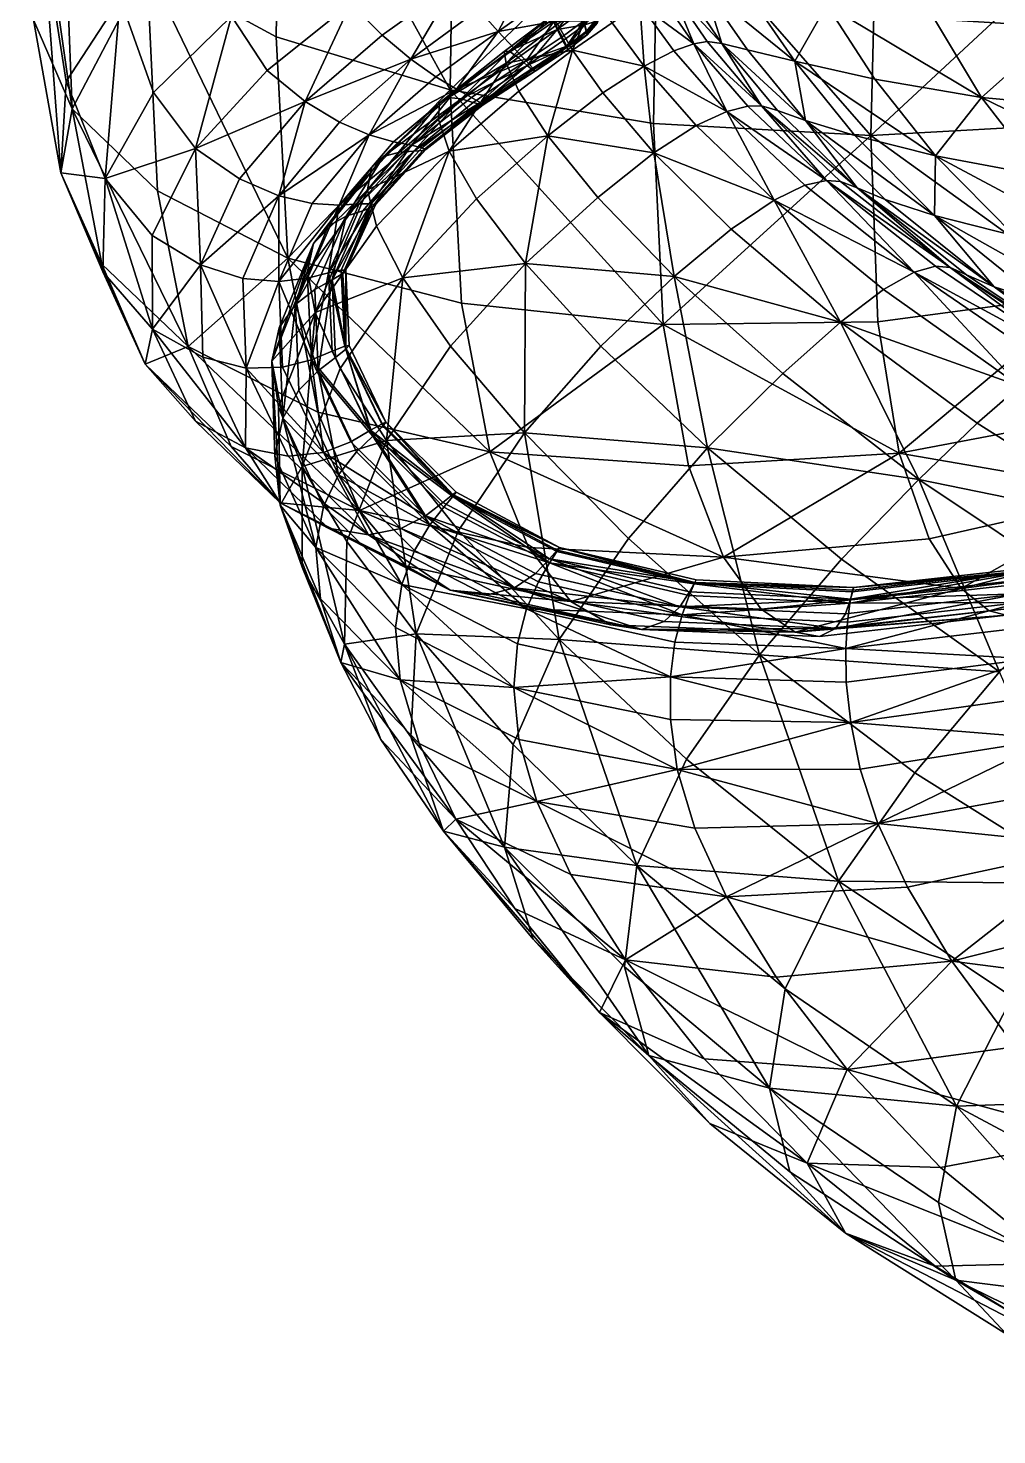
# Model space of a CAD drawing. Header units: millimetres. Extents: x -7995 to 5903, y -544 to 668.
# Drawn here: x -4569.9 to -4339.6, y -428.1 to -93.8 of the extents above; entities that cross this region are included whole.
import ezdxf

# ---------------------------------------------------------------- set-up
doc = ezdxf.new("R2010")
doc.units = ezdxf.units.MM
doc.layers.get('0').update_dxf_attribs({"true_color": 0x57e1c6})

msp = doc.modelspace()

# ---------------------------------------------------------------- meshes
at = {"color": 121, "true_color": 0xa6e5e5}
mesh = msp.add_polyface(dxfattribs=at)
corners = [(-4271.18, -107.46, 717.58), (-4268.91, -65.48, 740.12), (-4225.05, -55.44, 719.12), (-4307.83, 18.12, 793.08), (-4260.48, 14.4, 776.59), (-4265.12, -23.14, 760.57), (-4312.88, -23.24, 774.85), (-4217, 16.16, 750.85), (-4221.21, -17.53, 736.92), (-4316.59, -70.01, 751.69), (-4240.82, 34.96, 107.16), (-4240.34, 9.97, 101.99), (-4207.42, 14.19, 68.14), (-4237.67, -14.4, 97.87), (-4311.19, 26.36, 190.91), (-4312.27, -1.12, 181.64), (-4276.37, 4.84, 140.63), (-4276.02, 31.24, 147.92), (-4310.65, -26.21, 174.39), (-4274.27, -20.23, 134.87), (-4299.7, -71.47, 164.02), (-4262.81, -66.76, 126.73), (-4269.73, -44.06, 130.34), (-4306.43, -49.48, 168.68), (-4225.79, -60.58, 92.09), (-4232.82, -37.98, 94.63), (-4253.53, -88.42, 123.74), (-4216.57, -82.01, 90.07), (-4333.11, -73.55, 202.02), (-4324.4, -93.49, 196.75), (-4273.16, 59.06, 157.03), (-4302.03, 48.33, 803.71), (-4255.63, 41.98, 785.86), (-4213.12, 41.01, 758.88), (-4344.76, -7.8, 222.58), (-4339.52, -53.43, 207.59)]
mesh.append_faces([[corners[k] for k in face] for face in [(0, 1, 2), (3, 4, 5), (5, 6, 3), (7, 8, 5), (5, 4, 7), (2, 1, 5), (5, 8, 2), (9, 6, 5), (5, 1, 9), (10, 11, 12), (12, 11, 13), (14, 15, 16), (16, 17, 14), (18, 19, 16), (16, 15, 18), (13, 11, 16), (16, 19, 13), (10, 17, 16), (16, 11, 10), (20, 21, 22), (22, 23, 20), (24, 25, 22), (22, 21, 24), (13, 19, 22), (22, 25, 13), (18, 23, 22), (22, 19, 18), (26, 21, 20), (24, 21, 26), (26, 27, 24), (20, 28, 29), (14, 17, 30), (3, 31, 32), (32, 4, 3), (7, 4, 32), (32, 33, 7), (34, 15, 14), (18, 15, 34), (20, 23, 35), (35, 23, 18)]], dxfattribs={"vtx2": -1, "color": 121})
mesh = msp.add_polyface(dxfattribs=at)
corners = [(-4509.95, -35.17, 691.94), (-4468.72, -50.03, 721.16), (-4469.57, -108.49, 690.24), (-4510.95, -95.9, 660.81), (-4420.25, -61.39, 741.4), (-4559.38, -112.95, 556.71), (-4561.44, -59.96, 583.3), (-4541.68, -79.19, 624.34), (-4559.18, 1.16, 611.87), (-4569.88, -39.81, 540.16), (-4568.6, -91.86, 515.46), (-4566.4, -71.05, 474.53), (-4530.82, -36.19, 401.87), (-4527.95, -69.39, 386.81), (-4504.61, -54.7, 359.9), (-4521.54, -90.92, 376.49), (-4499.89, -75.4, 351.08), (-4479.01, -62.99, 332.97), (-4482.12, -43.03, 340.59), (-4560.8, -106.49, 456.46), (-4548.04, -86.77, 419.57), (-4552.38, -52.41, 436.07), (-4468.17, -82.87, 329.76), (-4473.96, -75.18, 329.67), (-4493.15, -87.93, 346.5), (-4485.71, -95.46, 345.41), (-4513.09, -103.83, 370.33), (-4462.83, -54.13, 323.77), (-4464.6, -34.74, 330.62), (-4454.96, -73.98, 322.03), (-4459.25, -66.1, 321.26), (-4445.2, -68.1, 319.94), (-4450.7, -48.27, 321.1), (-4448.24, -60.08, 318.91), (-4478.92, -101.19, 347.06), (-4462.84, -89.34, 332.31), (-4451.06, -81.06, 325.06), (-4458.16, -94.61, 336.31)]
mesh.append_faces([[corners[k] for k in face] for face in [(0, 1, 2), (2, 3, 0), (2, 1, 4), (5, 6, 7), (7, 6, 8), (0, 3, 7), (9, 10, 11), (5, 10, 9), (9, 6, 5), (12, 13, 14), (15, 16, 14), (14, 13, 15), (17, 18, 14), (14, 16, 17), (11, 19, 20), (20, 21, 11), (15, 13, 20), (12, 21, 20), (20, 13, 12), (22, 23, 24), (24, 25, 22), (17, 16, 24), (24, 23, 17), (15, 26, 24), (24, 16, 15), (17, 27, 28), (28, 18, 17), (22, 29, 30), (30, 23, 22), (30, 29, 31), (32, 27, 30), (30, 33, 32), (17, 23, 30), (30, 27, 17), (22, 25, 34), (34, 35, 22), (22, 35, 36), (36, 29, 22), (36, 35, 37)]], dxfattribs={"vtx2": -1, "color": 121})
mesh = msp.add_polyface(dxfattribs=at)
corners = [(-4317.52, -156.85, 701.3), (-4318.34, -116.46, 726.28), (-4271.18, -107.46, 717.58), (-4271.28, -143.93, 695.26), (-4316.59, -70.01, 751.69), (-4268.91, -65.48, 740.12), (-4225.05, -55.44, 719.12), (-4227.83, -92.97, 699.46), (-4228.86, -125.47, 679.98), (-4299.7, -71.47, 164.02), (-4290.56, -92.72, 159.93), (-4253.53, -88.42, 123.74), (-4278.94, -112.99, 155.46), (-4242.03, -108.77, 120.6), (-4205.44, -102, 88.01), (-4247.88, -149.54, 141.56), (-4212.85, -144.43, 110.79), (-4228.43, -127.53, 116.54), (-4264.74, -132.01, 149.66), (-4324.4, -93.49, 196.75), (-4362.73, -73.53, 238.76), (-4354.43, -91.7, 232.06), (-4333.11, -73.55, 202.02), (-4343.28, -110.24, 223.98), (-4313.03, -113.03, 190.72), (-4354.47, -138.31, 240.82), (-4335.47, -143.11, 223.72), (-4354.24, -124.17, 240.1), (-4310.5, -147.5, 200.1), (-4328.9, -128.88, 213.76), (-4298.65, -131.98, 182.84), (-4280.87, -150.11, 172.02), (-4367.95, -163.56, 696.86), (-4369.58, -119.29, 723.97), (-4368.29, -68.35, 751.85), (-4268.55, -169.72, 675.5), (-4372.87, -131.77, 251.45), (-4346.83, -152.43, 223.46), (-4340.3, -155.28, 222.75)]
mesh.append_faces([[corners[k] for k in face] for face in [(0, 1, 2), (2, 3, 0), (4, 5, 2), (2, 1, 4), (6, 7, 2), (8, 3, 2), (2, 7, 8), (9, 10, 11), (12, 13, 11), (11, 10, 12), (11, 13, 14), (15, 16, 17), (17, 18, 15), (12, 18, 17), (17, 13, 12), (19, 10, 9), (20, 21, 19), (19, 22, 20), (23, 24, 19), (19, 21, 23), (12, 10, 19), (19, 24, 12), (25, 26, 27), (28, 29, 27), (27, 26, 28), (27, 29, 23), (15, 18, 30), (30, 31, 15), (12, 24, 30), (30, 18, 12), (23, 29, 30), (30, 24, 23), (28, 31, 30), (30, 29, 28), (0, 32, 33), (33, 1, 0), (4, 1, 33), (33, 34, 4), (35, 3, 8), (36, 37, 38)]], dxfattribs={"vtx2": -1, "color": 121})
mesh = msp.add_polyface(dxfattribs=at)
corners = [(-4456.25, -102.13, 314.15), (-4453.22, -108.77, 303.33), (-4440.49, -99, 296.2), (-4444.1, -92.87, 307.06), (-4420.25, -61.39, 741.4), (-4421.22, -116.46, 711.62), (-4469.57, -108.49, 690.24), (-4462.42, -111.43, 360.07), (-4449.9, -103.34, 346.85), (-4451.5, -101.59, 344.6), (-4441.85, -98.05, 340.19), (-4442.94, -95.86, 337.89), (-4449.41, -104.03, 347.44), (-4441.53, -98.86, 340.78), (-4436.99, -95.41, 338.43), (-4437.19, -94.53, 337.82), (-4437.83, -92.1, 335.57), (-4451.29, -102.64, 343.32), (-4442.79, -96.79, 336.57), (-4441.89, -98.4, 339.6), (-4449.91, -103.76, 346.29), (-4437.64, -92.99, 334.3), (-4437.19, -94.87, 337.25), (-4454.32, -98.69, 340.74), (-4468.1, -108.31, 354.36), (-4458.16, -94.61, 336.31), (-4472.97, -105.39, 350.38), (-4462.84, -89.34, 332.31), (-4478.92, -101.19, 347.06), (-4444.92, -92.18, 333.96), (-4453.44, -100.76, 338.46), (-4444.14, -94.14, 331.63), (-4455.53, -99.28, 331.88), (-4445.26, -91.74, 324.94), (-4445.47, -90.88, 316.69), (-4456.74, -99.35, 323.72), (-4472.1, -111.57, 338.14), (-4466.99, -110.57, 352.33)]
mesh.append_faces([[corners[k] for k in face] for face in [(0, 1, 2), (2, 3, 0), (4, 5, 6), (7, 8, 9), (9, 8, 10), (10, 11, 9), (12, 13, 10), (10, 8, 12), (14, 15, 10), (10, 13, 14), (16, 11, 10), (10, 15, 16), (17, 18, 19), (19, 20, 17), (21, 22, 19), (19, 18, 21), (14, 13, 19), (19, 22, 14), (12, 20, 19), (19, 13, 12), (9, 23, 24), (25, 26, 24), (24, 23, 25), (25, 27, 28), (28, 26, 25), (9, 11, 29), (29, 23, 9), (25, 23, 29), (17, 30, 31), (31, 18, 17), (32, 33, 31), (31, 30, 32), (21, 18, 31), (0, 3, 34), (34, 35, 0), (32, 35, 34), (0, 35, 36), (36, 35, 32), (37, 30, 17), (32, 30, 37)]], dxfattribs={"vtx2": -1, "color": 121})
mesh = msp.add_polyface(dxfattribs=at)
corners = [(-4411.64, -97.49, 286.07), (-4408.53, -96.96, 289.02), (-4417.04, -84.44, 302.1), (-4420.01, -85.5, 300.07), (-4405, -97.48, 289.55), (-4413.95, -84.23, 301.89), (-4395.57, -112.28, 271.85), (-4398.82, -112.35, 268.32), (-4398.91, -98.94, 285.65), (-4409.13, -84.18, 298.49), (-4435.34, -86.45, 305.59), (-4431.09, -92.5, 294.61), (-4424.48, -88.09, 296.74), (-4423.47, -102.81, 280.9), (-4416.44, -99.18, 282.7), (-4440.49, -99, 296.2), (-4433.29, -109.2, 282.66), (-4416.32, -152.83, 248.76), (-4402.78, -141.58, 241.62), (-4421.16, -123.41, 264.96), (-4434.51, -134.02, 272.1), (-4392.61, -134.68, 239.8), (-4411.11, -116.93, 263.12), (-4446.39, -119.37, 289.8), (-4403.83, -113.57, 264.82), (-4418.95, -164.25, 683.03), (-4421.22, -116.46, 711.62), (-4369.58, -119.29, 723.97), (-4420.25, -61.39, 741.4), (-4451.67, -149.74, 286.29), (-4433.43, -89.36, 337.74), (-4433.7, -88.59, 337.17), (-4434.84, -91.73, 337.5), (-4433.78, -88.41, 334.44), (-4433.49, -89.14, 336.52), (-4434.76, -92.13, 336.92), (-4432.67, -84.05, 334.82), (-4432.26, -84.88, 333.94), (-4434.81, -87.07, 330.18), (-4433.09, -85.5, 332.06)]
mesh.append_faces([[corners[k] for k in face] for face in [(0, 1, 2), (2, 3, 0), (4, 5, 2), (2, 1, 4), (4, 1, 6), (0, 7, 6), (6, 1, 0), (4, 8, 9), (9, 5, 4), (10, 11, 12), (13, 14, 12), (12, 11, 13), (0, 3, 12), (12, 14, 0), (13, 11, 15), (15, 16, 13), (17, 18, 19), (19, 20, 17), (21, 22, 19), (19, 18, 21), (13, 16, 19), (19, 22, 13), (23, 20, 19), (19, 16, 23), (0, 14, 24), (24, 7, 0), (13, 22, 24), (24, 14, 13), (24, 22, 21), (25, 26, 27), (27, 26, 28), (17, 20, 29), (30, 31, 32), (33, 34, 35), (35, 34, 30), (36, 31, 30), (37, 34, 33), (30, 34, 37), (38, 39, 33)]], dxfattribs={"vtx2": -1, "color": 121})
mesh = msp.add_polyface(dxfattribs=at)
corners = [(-4380.15, -129.98, 245.39), (-4376.78, -130.23, 249.4), (-4395.57, -112.28, 271.85), (-4398.82, -112.35, 268.32), (-4372.87, -131.77, 251.45), (-4391.78, -113.39, 273.11), (-4405, -97.48, 289.55), (-4354.47, -138.31, 240.82), (-4373.41, -119.3, 259.55), (-4385.16, -115.71, 269.78), (-4366.19, -134.49, 249.33), (-4387.66, -101.66, 274.39), (-4398.91, -98.94, 285.65), (-4399.02, -85.25, 287.29), (-4409.13, -84.18, 298.49), (-4410.52, -69.03, 301.78), (-4380.04, -88.36, 263.7), (-4368.64, -105.94, 252.86), (-4343.28, -110.24, 223.98), (-4354.43, -91.7, 232.06), (-4362.73, -73.53, 238.76), (-4354.24, -124.17, 240.1), (-4403.83, -113.57, 264.82), (-4385.25, -131.14, 241.62), (-4392.61, -134.68, 239.8), (-4420.25, -61.39, 741.4), (-4368.29, -68.35, 751.85), (-4369.58, -119.29, 723.97), (-4340.3, -155.28, 222.75), (-4354.21, -150.33, 215.85), (-4350.76, -150.67, 220.48), (-4346.83, -152.43, 223.46), (-4359.27, -151.77, 211.62), (-4402.78, -141.58, 241.62), (-4376.8, -163.64, 211.17)]
mesh.append_faces([[corners[k] for k in face] for face in [(0, 1, 2), (2, 3, 0), (4, 5, 2), (2, 1, 4), (2, 5, 6), (7, 8, 9), (9, 10, 7), (11, 12, 9), (9, 8, 11), (6, 5, 9), (9, 12, 6), (4, 10, 9), (9, 5, 4), (11, 13, 14), (14, 12, 11), (15, 13, 16), (11, 17, 16), (16, 13, 11), (18, 19, 16), (16, 17, 18), (16, 19, 20), (21, 8, 7), (18, 17, 21), (11, 8, 21), (21, 17, 11), (0, 3, 22), (22, 23, 0), (24, 23, 22), (25, 26, 27), (7, 10, 28), (28, 10, 4), (0, 29, 30), (30, 1, 0), (4, 1, 30), (30, 31, 4), (0, 23, 32), (32, 29, 0), (32, 23, 24), (24, 33, 34)]], dxfattribs={"vtx2": -1, "color": 121})
mesh = msp.add_polyface(dxfattribs=at)
corners = [(-4540.31, -165.35, 469.48), (-4540.38, -143.06, 433.24), (-4551.57, -129.52, 442.82), (-4566.4, -71.05, 474.53), (-4568.6, -91.86, 515.46), (-4562.12, -128.19, 495.72), (-4560.8, -106.49, 456.46), (-4559.38, -112.95, 556.71), (-4552.36, -149.86, 535.38), (-4552.12, -151.71, 480.54), (-4539.11, -132.45, 596.13), (-4531.87, -169.48, 573.43), (-4508.15, -148.48, 631.57), (-4510.95, -95.9, 660.81), (-4469.57, -108.49, 690.24), (-4541.68, -79.19, 624.34), (-4540.08, -109.11, 407.6), (-4548.04, -86.77, 419.57), (-4521.54, -90.92, 376.49), (-4528.91, -150.02, 427.36), (-4519.62, -129.58, 395.48), (-4530.07, -122.38, 399.72), (-4504.04, -111.21, 367.74), (-4513.09, -103.83, 370.33), (-4493.15, -87.93, 346.5), (-4518.85, -153.32, 424.81), (-4510.32, -133.67, 394.45), (-4510.33, -154.02, 424.62), (-4502.36, -135.47, 395.61), (-4488.81, -119.13, 370.51), (-4495.88, -116.13, 368.15), (-4495.92, -135.83, 397.93), (-4503.5, -153.2, 425.82), (-4498.51, -151.93, 427.44), (-4506.37, -159.5, 420.45), (-4498.59, -140.82, 391.49), (-4494.29, -138.45, 396.5), (-4502.07, -144.96, 384.69), (-4503.5, -151.58, 375.92), (-4489.22, -132.2, 349.63), (-4485.4, -124.26, 366.31)]
mesh.append_faces([[corners[k] for k in face] for face in [(0, 1, 2), (3, 4, 5), (5, 6, 3), (7, 8, 5), (5, 4, 7), (2, 6, 5), (5, 9, 2), (7, 10, 11), (11, 8, 7), (12, 13, 14), (12, 10, 15), (15, 13, 12), (15, 10, 7), (2, 16, 17), (17, 6, 2), (17, 16, 18), (19, 20, 21), (21, 1, 19), (22, 23, 21), (21, 20, 22), (18, 16, 21), (21, 23, 18), (2, 1, 21), (21, 16, 2), (24, 23, 22), (19, 25, 26), (26, 20, 19), (27, 28, 26), (26, 25, 27), (29, 30, 26), (26, 28, 29), (22, 20, 26), (26, 30, 22), (31, 32, 33), (29, 28, 31), (31, 28, 27), (34, 35, 36), (37, 38, 39), (40, 35, 37)]], dxfattribs={"vtx2": -1, "color": 121})
mesh = msp.add_polyface(dxfattribs=at)
corners = [(-4435.34, -86.45, 305.59), (-4444.1, -92.87, 307.06), (-4440.49, -99, 296.2), (-4431.09, -92.5, 294.61), (-4434.18, -87.42, 335.6), (-4435.18, -89.35, 335.39), (-4434.84, -91.73, 337.5), (-4433.7, -88.59, 337.17), (-4437.83, -92.1, 335.57), (-4437.19, -94.53, 337.82), (-4436.99, -95.41, 338.43), (-4434.66, -92.6, 338.13), (-4433.43, -89.36, 337.74), (-4434.76, -92.13, 336.92), (-4434.88, -90.29, 334.17), (-4433.78, -88.41, 334.44), (-4437.19, -94.87, 337.25), (-4437.64, -92.99, 334.3), (-4458.16, -94.61, 336.31), (-4447.67, -87.19, 329.35), (-4451.06, -81.06, 325.06), (-4438.99, -87.99, 331.83), (-4444.92, -92.18, 333.96), (-4442.94, -95.86, 337.89), (-4440.62, -82.44, 327.41), (-4433.8, -84.02, 333.66), (-4435.6, -85.3, 332.2), (-4438.38, -86.79, 323.21), (-4437.59, -85.1, 315.16), (-4432.44, -80.91, 317.22), (-4434.81, -87.07, 330.18), (-4438.21, -89.86, 329.6), (-4434.12, -83.57, 324.64), (-4444.14, -94.14, 331.63), (-4445.26, -91.74, 324.94), (-4445.47, -90.88, 316.69), (-4455.53, -99.28, 331.88)]
mesh.append_faces([[corners[k] for k in face] for face in [(0, 1, 2), (2, 3, 0), (4, 5, 6), (6, 7, 4), (8, 9, 6), (6, 5, 8), (10, 11, 6), (6, 9, 10), (6, 11, 12), (13, 14, 15), (12, 11, 13), (10, 16, 13), (13, 11, 10), (17, 14, 13), (13, 16, 17), (18, 19, 20), (8, 21, 22), (22, 23, 8), (24, 19, 22), (22, 21, 24), (22, 19, 18), (4, 25, 26), (26, 5, 4), (24, 21, 26), (8, 5, 26), (26, 21, 8), (27, 28, 29), (15, 14, 30), (17, 31, 30), (30, 14, 17), (27, 32, 30), (30, 31, 27), (27, 31, 33), (33, 34, 27), (33, 31, 17), (0, 28, 35), (35, 1, 0), (27, 34, 35), (35, 28, 27), (35, 34, 36)]], dxfattribs={"vtx2": -1, "color": 121})
mesh = msp.add_polyface(dxfattribs=at)
corners = [(-4469.57, -108.49, 690.24), (-4466.89, -159.15, 660.91), (-4508.15, -148.48, 631.57), (-4504.04, -111.21, 367.74), (-4485.71, -95.46, 345.41), (-4493.15, -87.93, 346.5), (-4489.22, -132.2, 349.63), (-4487.08, -140.82, 338.69), (-4469.83, -123, 317.81), (-4480.83, -153.12, 324.8), (-4501.69, -161.36, 365.01), (-4497.61, -153.59, 427), (-4490.36, -137.18, 399.89), (-4488, -136.29, 401.84), (-4478.17, -123.06, 376.14), (-4476.04, -122.87, 378.54), (-4475.38, -122.6, 379.38), (-4487.3, -135.76, 402.48), (-4494.4, -151.34, 428.88), (-4495.12, -152.09, 428.43), (-4498.51, -151.93, 427.44), (-4495.5, -151.3, 428.5), (-4488.34, -135.54, 401.95), (-4491.19, -135.58, 400.39), (-4476.27, -122.21, 378.78), (-4478.79, -121.62, 376.87), (-4495.92, -135.83, 397.93), (-4483.04, -120.78, 373.77), (-4488.81, -119.13, 370.51), (-4468.1, -108.31, 354.36), (-4495.88, -116.13, 368.15), (-4478.92, -101.19, 347.06), (-4472.97, -105.39, 350.38), (-4485.4, -124.26, 366.31), (-4488.29, -126.96, 358.84), (-4472.1, -111.57, 338.14), (-4472.38, -115.48, 328.7), (-4466.99, -110.57, 352.33), (-4481.65, -123.24, 372.07), (-4494.29, -138.45, 396.5), (-4498.59, -140.82, 391.49), (-4502.07, -144.96, 384.69)]
mesh.append_faces([[corners[k] for k in face] for face in [(0, 1, 2), (3, 4, 5), (6, 7, 8), (8, 7, 9), (10, 7, 6), (11, 12, 13), (14, 15, 13), (13, 12, 14), (16, 17, 13), (13, 15, 16), (18, 19, 13), (13, 17, 18), (20, 21, 22), (22, 23, 20), (18, 17, 22), (22, 21, 18), (16, 24, 22), (22, 17, 16), (25, 23, 22), (22, 24, 25), (20, 23, 26), (25, 27, 26), (26, 23, 25), (26, 27, 28), (28, 27, 29), (3, 30, 31), (31, 4, 3), (28, 32, 31), (31, 30, 28), (33, 34, 35), (6, 36, 35), (35, 34, 6), (37, 38, 33), (39, 12, 11), (33, 38, 39), (39, 40, 33), (14, 12, 39), (39, 38, 14), (6, 34, 41), (41, 34, 33)]], dxfattribs={"vtx2": -1, "color": 121})
mesh = msp.add_polyface(dxfattribs=at)
corners = [(-4446.39, -119.37, 289.8), (-4433.29, -109.2, 282.66), (-4440.49, -99, 296.2), (-4453.22, -108.77, 303.33), (-4418.95, -164.25, 683.03), (-4466.89, -159.15, 660.91), (-4469.57, -108.49, 690.24), (-4421.22, -116.46, 711.62), (-4463.31, -134.35, 304.13), (-4451.67, -149.74, 286.29), (-4434.51, -134.02, 272.1), (-4480.83, -153.12, 324.8), (-4456.25, -102.13, 314.15), (-4472.38, -115.48, 328.7), (-4469.83, -123, 317.81), (-4489.22, -132.2, 349.63), (-4451.29, -102.64, 343.32), (-4449.91, -103.76, 346.29), (-4462.32, -111.97, 359.64), (-4464.11, -111.47, 356.9), (-4449.41, -104.03, 347.44), (-4461.72, -111.99, 360.67), (-4475.38, -122.6, 379.38), (-4476.04, -122.87, 378.54), (-4478.17, -123.06, 376.14), (-4451.5, -101.59, 344.6), (-4464.51, -110.24, 357.93), (-4462.42, -111.43, 360.07), (-4478.79, -121.62, 376.87), (-4476.27, -122.21, 378.78), (-4449.9, -103.34, 346.85), (-4468.1, -108.31, 354.36), (-4472.97, -105.39, 350.38), (-4488.81, -119.13, 370.51), (-4483.04, -120.78, 373.77), (-4472.1, -111.57, 338.14), (-4455.53, -99.28, 331.88), (-4469.98, -110.27, 346.05), (-4485.4, -124.26, 366.31), (-4466.99, -110.57, 352.33), (-4481.65, -123.24, 372.07)]
mesh.append_faces([[corners[k] for k in face] for face in [(0, 1, 2), (2, 3, 0), (4, 5, 6), (6, 7, 4), (0, 8, 9), (9, 10, 0), (9, 8, 11), (12, 13, 14), (14, 3, 12), (14, 13, 15), (11, 8, 14), (0, 3, 14), (14, 8, 0), (16, 17, 18), (18, 19, 16), (20, 21, 18), (18, 17, 20), (22, 23, 18), (18, 21, 22), (24, 19, 18), (18, 23, 24), (25, 26, 27), (28, 29, 27), (27, 26, 28), (22, 21, 27), (27, 29, 22), (20, 30, 27), (27, 21, 20), (31, 26, 25), (31, 32, 33), (28, 26, 31), (31, 34, 28), (35, 13, 12), (36, 37, 35), (35, 37, 38), (16, 19, 39), (24, 40, 39), (39, 19, 24), (38, 37, 39), (39, 37, 36)]], dxfattribs={"vtx2": -1, "color": 121})
mesh = msp.add_polyface(dxfattribs=at)
corners = [(-4451.93, -189.95, 283.41), (-4467.63, -213.16, 309.45), (-4443.68, -239.07, 279.97), (-4427.22, -215.08, 253.51), (-4416.32, -152.83, 248.76), (-4433.76, -169.39, 262.94), (-4408.42, -193.52, 232.72), (-4390.54, -175.87, 218.35), (-4358.17, -201.08, 183.97), (-4376.54, -219.99, 198.63), (-4369.58, -119.29, 723.97), (-4367.95, -163.56, 696.86), (-4418.95, -164.25, 683.03), (-4412.91, -197.77, 659.01), (-4460.17, -194.49, 636.77), (-4466.89, -159.15, 660.91), (-4404.65, -219.47, 639.09), (-4450.98, -217.21, 617.22), (-4491.16, -208.43, 589.1), (-4362.83, -194.79, 673.58), (-4355.72, -215.18, 653.81), (-4469.46, -169.4, 306.77), (-4484.67, -191.8, 332.78), (-4451.67, -149.74, 286.29), (-4480.83, -153.12, 324.8), (-4392.61, -134.68, 239.8), (-4366.59, -155.91, 209.5), (-4359.27, -151.77, 211.62), (-4376.8, -163.64, 211.17), (-4402.78, -141.58, 241.62), (-4445.98, -220.88, 541.11), (-4471.04, -207.61, 514.99), (-4468.92, -205.05, 514.71), (-4444.26, -218.18, 540.28), (-4443.59, -217.2, 540.3), (-4468.17, -204.08, 514.84), (-4445.98, -219.92, 542.9), (-4444.12, -217.82, 541.17), (-4468.91, -204.59, 515.43), (-4471.28, -206.49, 516.51), (-4484.83, -187.43, 486.7), (-4475.4, -209.68, 518.1), (-4474.39, -211.85, 515.66)]
mesh.append_faces([[corners[k] for k in face] for face in [(0, 1, 2), (2, 3, 0), (4, 5, 6), (6, 7, 4), (0, 3, 6), (6, 5, 0), (8, 7, 6), (6, 9, 8), (10, 11, 12), (12, 13, 14), (14, 15, 12), (16, 17, 14), (14, 13, 16), (14, 17, 18), (16, 13, 19), (19, 20, 16), (12, 11, 19), (19, 13, 12), (0, 21, 22), (22, 1, 0), (23, 5, 4), (24, 21, 23), (0, 5, 23), (23, 21, 0), (25, 26, 27), (4, 7, 28), (28, 29, 4), (28, 7, 8), (28, 26, 25), (30, 31, 32), (32, 33, 30), (34, 33, 32), (32, 35, 34), (36, 37, 38), (38, 39, 36), (34, 35, 38), (38, 37, 34), (38, 35, 40), (36, 39, 41), (42, 31, 30)]], dxfattribs={"vtx2": -1, "color": 121})
mesh = msp.add_polyface(dxfattribs=at)
corners = [(-4528.91, -150.02, 427.36), (-4540.38, -143.06, 433.24), (-4540.31, -165.35, 469.48), (-4528.39, -172, 462.13), (-4551.57, -129.52, 442.82), (-4552.12, -151.71, 480.54), (-4542.03, -173.63, 518.8), (-4562.12, -128.19, 495.72), (-4552.36, -149.86, 535.38), (-4508.15, -148.48, 631.57), (-4501.02, -185.03, 607.89), (-4531.87, -169.48, 573.43), (-4539.11, -132.45, 596.13), (-4511.94, -172.89, 406.5), (-4510.41, -183.74, 395.84), (-4501.69, -161.36, 365.01), (-4503.5, -151.58, 375.92), (-4489.22, -132.2, 349.63), (-4497.61, -153.59, 427), (-4495.12, -152.09, 428.43), (-4494.33, -170.09, 457.17), (-4496.82, -172.07, 456.31), (-4494.4, -151.34, 428.88), (-4498.51, -151.93, 427.44), (-4497.6, -170.52, 456.99), (-4494.63, -169.37, 457.4), (-4495.5, -151.3, 428.5), (-4503.5, -153.2, 425.82), (-4502.56, -172.61, 456.39), (-4510.33, -154.02, 424.62), (-4509.41, -174.38, 456.46), (-4518.06, -174.6, 458.09), (-4518.85, -153.32, 424.81), (-4495.92, -135.83, 397.93), (-4501.77, -155.88, 424.46), (-4494.29, -138.45, 396.5), (-4506.37, -159.5, 420.45), (-4502.07, -144.96, 384.69), (-4510.18, -164.99, 414.58), (-4498.59, -140.82, 391.49), (-4509.38, -186.46, 447.4), (-4505.54, -179.85, 452.02), (-4500.96, -175.19, 454.79)]
mesh.append_faces([[corners[k] for k in face] for face in [(0, 1, 2), (2, 3, 0), (4, 5, 2), (2, 5, 6), (6, 5, 7), (7, 8, 6), (9, 10, 11), (11, 12, 9), (6, 8, 11), (13, 14, 15), (15, 16, 13), (17, 16, 15), (18, 19, 20), (20, 21, 18), (20, 19, 22), (23, 24, 25), (25, 26, 23), (22, 26, 25), (23, 27, 28), (28, 24, 23), (29, 30, 28), (28, 27, 29), (0, 3, 31), (31, 32, 0), (29, 32, 31), (31, 30, 29), (29, 27, 33), (18, 34, 35), (35, 34, 36), (13, 16, 37), (37, 38, 13), (36, 38, 37), (37, 39, 36), (13, 38, 40), (36, 41, 40), (40, 38, 36), (18, 21, 42), (42, 34, 18), (36, 34, 42), (42, 41, 36)]], dxfattribs={"vtx2": -1, "color": 121})
mesh = msp.add_polyface(dxfattribs=at)
corners = [(-4491.16, -208.43, 589.1), (-4480.14, -221.57, 574.51), (-4509.96, -206.63, 542.11), (-4508.15, -148.48, 631.57), (-4466.89, -159.15, 660.91), (-4460.17, -194.49, 636.77), (-4501.02, -185.03, 607.89), (-4477.69, -237.68, 340.33), (-4467.63, -213.16, 309.45), (-4484.67, -191.8, 332.78), (-4494.13, -215.77, 363.55), (-4480.83, -153.12, 324.8), (-4495.72, -174.65, 350.97), (-4469.46, -169.4, 306.77), (-4487.08, -140.82, 338.69), (-4501.69, -161.36, 365.01), (-4487.97, -190.71, 486.18), (-4485.6, -188.38, 486.47), (-4468.92, -205.05, 514.71), (-4471.04, -207.61, 514.99), (-4484.83, -187.43, 486.7), (-4468.17, -204.08, 514.84), (-4494.4, -151.34, 428.88), (-4493.57, -169.21, 457.5), (-4494.33, -170.09, 457.17), (-4496.82, -172.07, 456.31), (-4488.51, -189.36, 487.28), (-4485.76, -187.78, 486.94), (-4494.63, -169.37, 457.4), (-4497.6, -170.52, 456.99), (-4468.91, -204.59, 515.43), (-4471.28, -206.49, 516.51), (-4488, -136.29, 401.84), (-4495.12, -152.09, 428.43), (-4497.61, -153.59, 427), (-4489, -214.19, 525.33), (-4481.3, -212.72, 520.83), (-4499.71, -194.61, 489.19), (-4493.17, -192.09, 487.77), (-4475.4, -209.68, 518.1), (-4491.84, -194.48, 485.76), (-4500.96, -175.19, 454.79), (-4496.1, -199.97, 484.37), (-4474.39, -211.85, 515.66), (-4478.05, -217.92, 515.67), (-4481.08, -225.98, 513.95), (-4499.67, -207.44, 481.18)]
mesh.append_faces([[corners[k] for k in face] for face in [(0, 1, 2), (3, 4, 5), (5, 6, 3), (0, 6, 5), (7, 8, 9), (9, 10, 7), (11, 12, 9), (9, 13, 11), (11, 14, 15), (15, 12, 11), (16, 17, 18), (18, 19, 16), (20, 21, 18), (18, 17, 20), (22, 23, 24), (20, 17, 24), (24, 23, 20), (16, 25, 24), (24, 17, 16), (26, 27, 28), (28, 29, 26), (20, 23, 28), (28, 27, 20), (28, 23, 22), (20, 27, 30), (26, 31, 30), (30, 27, 26), (32, 33, 34), (35, 36, 37), (26, 38, 39), (39, 31, 26), (37, 36, 39), (39, 38, 37), (16, 40, 41), (42, 40, 43), (43, 44, 42), (16, 19, 43), (43, 40, 16), (42, 44, 45), (45, 46, 42)]], dxfattribs={"vtx2": -1, "color": 121})
mesh = msp.add_polyface(dxfattribs=at)
corners = [(-4358.17, -201.08, 183.97), (-4376.54, -219.99, 198.63), (-4338.99, -246.71, 163.7), (-4317.52, -156.85, 701.3), (-4313.51, -185.47, 679.42), (-4362.83, -194.79, 673.58), (-4367.95, -163.56, 696.86), (-4307.75, -204.26, 660.48), (-4355.72, -215.18, 653.81), (-4348.11, -226.93, 637.27), (-4301.68, -215.18, 644.29), (-4296.74, -220.2, 630.69), (-4404.65, -219.47, 639.09), (-4340.3, -155.28, 222.75), (-4329.04, -158.86, 216.28), (-4354.47, -138.31, 240.82), (-4314.73, -174.03, 191.52), (-4308.55, -176.76, 192.24), (-4346.83, -152.43, 223.46), (-4298.16, -179.76, 187.93), (-4322.05, -171.95, 182.38), (-4318.6, -172.21, 187.61), (-4350.76, -150.67, 220.48), (-4354.21, -150.33, 215.85), (-4310.96, -162.81, 202), (-4335.47, -143.11, 223.72), (-4310.5, -147.5, 200.1), (-4334.15, -178.85, 175.22), (-4344.29, -187.64, 176.74), (-4306.31, -211.64, 141.45), (-4320.23, -226.38, 148.77), (-4289.47, -195.92, 142.65), (-4326.99, -173.89, 177.67), (-4359.27, -151.77, 211.62), (-4366.59, -155.91, 209.5), (-4376.8, -163.64, 211.17), (-4295.53, -214.75, 598.19), (-4334.43, -225.91, 591.89), (-4334.59, -223.32, 589.82), (-4334.54, -222.36, 589.3), (-4296.53, -211.43, 595.28), (-4334.4, -222.93, 590.37), (-4334.32, -224.93, 593.12), (-4295.46, -213.73, 599.16), (-4373.74, -226.72, 577.89), (-4334.4, -228.25, 597.6), (-4333.94, -230.25, 595.43)]
mesh.append_faces([[corners[k] for k in face] for face in [(0, 1, 2), (3, 4, 5), (5, 6, 3), (7, 8, 5), (5, 4, 7), (9, 10, 11), (12, 8, 9), (7, 10, 9), (9, 8, 7), (13, 14, 15), (16, 17, 13), (13, 18, 16), (19, 14, 13), (13, 17, 19), (20, 21, 22), (22, 23, 20), (16, 18, 22), (22, 21, 16), (15, 14, 24), (24, 25, 15), (26, 25, 24), (27, 28, 29), (0, 30, 29), (29, 28, 0), (31, 32, 27), (27, 32, 33), (33, 34, 27), (20, 23, 33), (33, 32, 20), (0, 28, 35), (27, 34, 35), (35, 28, 27), (36, 37, 38), (38, 39, 40), (41, 42, 43), (40, 39, 41), (41, 39, 44), (43, 42, 45), (46, 37, 36)]], dxfattribs={"vtx2": -1, "color": 121})
mesh = msp.add_polyface(dxfattribs=at)
corners = [(-4542.03, -173.63, 518.8), (-4530.09, -187.21, 506.43), (-4540.31, -165.35, 469.48), (-4518.21, -193.53, 497.76), (-4528.39, -172, 462.13), (-4491.16, -208.43, 589.1), (-4521.61, -193.23, 555.64), (-4531.87, -169.48, 573.43), (-4501.02, -185.03, 607.89), (-4509.96, -206.63, 542.11), (-4498.54, -212.63, 532.21), (-4511.94, -172.89, 406.5), (-4511.26, -195.41, 440.33), (-4509.99, -207.11, 430.2), (-4510.41, -183.74, 395.84), (-4501.46, -217.17, 475.33), (-4504.76, -197.92, 381.79), (-4504.73, -221.89, 416.41), (-4494.13, -215.77, 363.55), (-4484.67, -191.8, 332.78), (-4495.72, -174.65, 350.97), (-4501.69, -161.36, 365.01), (-4499.71, -194.61, 489.19), (-4508.07, -195.54, 492.26), (-4489, -214.19, 525.33), (-4493.17, -192.09, 487.77), (-4502.56, -172.61, 456.39), (-4509.41, -174.38, 456.46), (-4488.51, -189.36, 487.28), (-4497.6, -170.52, 456.99), (-4518.06, -174.6, 458.09), (-4509.38, -186.46, 447.4), (-4496.1, -199.97, 484.37), (-4499.67, -207.44, 481.18), (-4505.54, -179.85, 452.02), (-4500.96, -175.19, 454.79), (-4496.82, -172.07, 456.31), (-4487.97, -190.71, 486.18), (-4491.84, -194.48, 485.76)]
mesh.append_faces([[corners[k] for k in face] for face in [(0, 1, 2), (3, 4, 2), (2, 1, 3), (5, 6, 7), (7, 8, 5), (7, 6, 0), (3, 1, 9), (9, 10, 3), (0, 6, 9), (9, 1, 0), (9, 6, 5), (11, 12, 13), (13, 14, 11), (13, 12, 15), (16, 14, 13), (13, 17, 16), (16, 18, 19), (19, 20, 16), (16, 20, 21), (21, 14, 16), (22, 23, 24), (3, 10, 24), (24, 23, 3), (22, 25, 26), (26, 27, 22), (28, 29, 26), (26, 25, 28), (3, 23, 30), (30, 4, 3), (22, 27, 30), (30, 23, 22), (31, 12, 11), (32, 33, 31), (31, 34, 32), (15, 12, 31), (31, 33, 15), (35, 36, 37), (32, 34, 35), (35, 38, 32)]], dxfattribs={"vtx2": -1, "color": 121})
mesh = msp.add_polyface(dxfattribs=at)
corners = [(-4396.05, -242.7, 219.89), (-4427.22, -215.08, 253.51), (-4443.68, -239.07, 279.97), (-4376.54, -219.99, 198.63), (-4408.42, -193.52, 232.72), (-4387.56, -237.31, 609.72), (-4395.69, -231.83, 622.82), (-4348.11, -226.93, 637.27), (-4404.65, -219.47, 639.09), (-4440.87, -230.01, 601.66), (-4450.98, -217.21, 617.22), (-4431.4, -235.61, 589.48), (-4411.61, -225.86, 561.6), (-4412.78, -228.6, 562.92), (-4445.98, -220.88, 541.11), (-4443.59, -217.2, 540.3), (-4411.11, -224.88, 561.44), (-4444.26, -218.18, 540.28), (-4373.74, -226.72, 577.89), (-4374.03, -227.7, 578.24), (-4374.56, -230.4, 579.99), (-4445.98, -219.92, 542.9), (-4412.67, -227.7, 564.67), (-4411.41, -225.53, 562.46), (-4374.41, -229.48, 581.52), (-4373.82, -227.35, 578.98), (-4444.12, -217.82, 541.17), (-4415.02, -231.27, 568.09), (-4454.28, -226.76, 549.45), (-4418.74, -234.76, 573.09), (-4377.97, -236.43, 591.4), (-4375.65, -232.99, 585.56), (-4381.8, -238.36, 599.35), (-4424.11, -236.7, 580.09), (-4414.47, -233.21, 565.4), (-4375.18, -234.94, 583.09), (-4375.57, -241.24, 586.25), (-4416.14, -239.67, 567.74), (-4451.4, -231.79, 544.07)]
mesh.append_faces([[corners[k] for k in face] for face in [(0, 1, 2), (0, 3, 4), (4, 1, 0), (5, 6, 7), (7, 6, 8), (8, 6, 9), (9, 10, 8), (5, 11, 9), (9, 6, 5), (12, 13, 14), (15, 16, 12), (12, 17, 15), (18, 19, 12), (12, 16, 18), (20, 13, 12), (12, 19, 20), (21, 22, 23), (24, 25, 23), (23, 22, 24), (18, 16, 23), (23, 25, 18), (15, 26, 23), (23, 16, 15), (27, 22, 21), (28, 29, 27), (30, 31, 27), (27, 29, 30), (24, 22, 27), (27, 31, 24), (5, 32, 33), (33, 11, 5), (30, 29, 33), (33, 32, 30), (33, 29, 28), (14, 13, 34), (20, 35, 34), (34, 13, 20), (36, 37, 34), (34, 35, 36), (34, 37, 38)]], dxfattribs={"vtx2": -1, "color": 121})
mesh = msp.add_polyface(dxfattribs=at)
corners = [(-4469.55, -227.32, 563.46), (-4498.54, -212.63, 532.21), (-4509.96, -206.63, 542.11), (-4480.14, -221.57, 574.51), (-4443.68, -239.07, 279.97), (-4467.63, -213.16, 309.45), (-4477.69, -237.68, 340.33), (-4440.87, -230.01, 601.66), (-4431.4, -235.61, 589.48), (-4491.16, -208.43, 589.1), (-4450.98, -217.21, 617.22), (-4494.13, -215.77, 363.55), (-4494.65, -240.14, 398.32), (-4504.76, -197.92, 381.79), (-4504.73, -221.89, 416.41), (-4495.52, -244.53, 452.73), (-4501.46, -217.17, 475.33), (-4500.36, -229.43, 466), (-4509.99, -207.11, 430.2), (-4482.53, -236.18, 509.46), (-4481.46, -248.68, 501.13), (-4445.98, -220.88, 541.11), (-4444.26, -218.18, 540.28), (-4411.61, -225.86, 561.6), (-4411.41, -225.53, 562.46), (-4444.12, -217.82, 541.17), (-4445.98, -219.92, 542.9), (-4449.33, -223.39, 545.49), (-4415.02, -231.27, 568.09), (-4454.28, -226.76, 549.45), (-4424.11, -236.7, 580.09), (-4460.98, -228.56, 555.28), (-4489, -214.19, 525.33), (-4481.3, -212.72, 520.83), (-4475.4, -209.68, 518.1), (-4448.61, -225.39, 542.78), (-4474.39, -211.85, 515.66), (-4451.4, -231.79, 544.07), (-4478.05, -217.92, 515.67), (-4454.46, -250.47, 540.63), (-4481.08, -225.98, 513.95), (-4499.67, -207.44, 481.18), (-4453.6, -240.13, 543.76), (-4414.47, -233.21, 565.4)]
mesh.append_faces([[corners[k] for k in face] for face in [(0, 1, 2), (2, 3, 0), (4, 5, 6), (0, 3, 7), (7, 8, 0), (9, 10, 7), (7, 3, 9), (6, 11, 12), (13, 14, 12), (12, 11, 13), (12, 14, 15), (16, 17, 18), (15, 14, 18), (18, 17, 15), (16, 19, 20), (20, 17, 16), (21, 22, 23), (24, 25, 26), (26, 27, 28), (28, 27, 29), (0, 8, 30), (30, 31, 0), (29, 31, 30), (0, 31, 32), (32, 1, 0), (29, 33, 32), (32, 31, 29), (34, 27, 26), (29, 27, 34), (34, 33, 29), (21, 35, 36), (37, 38, 36), (36, 35, 37), (39, 19, 40), (16, 41, 40), (40, 19, 16), (37, 42, 40), (40, 38, 37), (43, 35, 21), (37, 35, 43)]], dxfattribs={"vtx2": -1, "color": 121})
mesh = msp.add_polyface(dxfattribs=at)
corners = [(-4367.93, -282.81, 574.32), (-4372.16, -269.87, 582.83), (-4326.48, -262.7, 598.68), (-4322.09, -274.47, 591.67), (-4374.38, -258.78, 587.43), (-4329.39, -252.54, 602.07), (-4315.48, -288.21, 581.09), (-4360.92, -297.91, 561.86), (-4317.27, -297.06, 152.7), (-4359.16, -270.72, 185.35), (-4377.3, -296.49, 212.84), (-4338.99, -246.71, 163.7), (-4320.23, -226.38, 148.77), (-4358.17, -201.08, 183.97), (-4396.05, -242.7, 219.89), (-4376.54, -219.99, 198.63), (-4296.74, -220.2, 630.69), (-4341.51, -232.24, 623.64), (-4348.11, -226.93, 637.27), (-4387.56, -237.31, 609.72), (-4374.56, -230.4, 579.99), (-4374.03, -227.7, 578.24), (-4334.59, -223.32, 589.82), (-4334.43, -225.91, 591.89), (-4373.74, -226.72, 577.89), (-4334.54, -222.36, 589.3), (-4373.82, -227.35, 578.98), (-4334.4, -222.93, 590.37), (-4374.41, -229.48, 581.52), (-4334.32, -224.93, 593.12), (-4337.42, -233.3, 612.64), (-4293.83, -219.7, 610.63), (-4335.24, -231.51, 604.03), (-4377.97, -236.43, 591.4), (-4381.8, -238.36, 599.35), (-4375.65, -232.99, 585.56), (-4334.4, -228.25, 597.6), (-4291.75, -224.27, 606.04), (-4333.01, -236.2, 599.16), (-4333.94, -230.25, 595.43), (-4375.57, -241.24, 586.25), (-4375.18, -234.94, 583.09), (-4375.42, -249.21, 588.13), (-4331.53, -243.68, 601.8)]
mesh.append_faces([[corners[k] for k in face] for face in [(0, 1, 2), (2, 3, 0), (4, 5, 2), (2, 1, 4), (0, 3, 6), (6, 7, 0), (8, 9, 10), (11, 12, 13), (14, 9, 11), (11, 15, 14), (11, 9, 8), (16, 17, 18), (18, 17, 19), (20, 21, 22), (22, 23, 20), (24, 25, 22), (22, 21, 24), (24, 26, 27), (28, 29, 27), (27, 26, 28), (30, 17, 16), (31, 32, 30), (33, 34, 30), (30, 32, 33), (19, 17, 30), (30, 34, 19), (28, 35, 36), (36, 29, 28), (33, 32, 36), (36, 35, 33), (36, 32, 31), (37, 38, 39), (40, 41, 39), (39, 38, 40), (20, 23, 39), (39, 41, 20), (4, 42, 43), (43, 5, 4), (40, 38, 43), (43, 42, 40)]], dxfattribs={"vtx2": -1, "color": 121})
mesh = msp.add_polyface(dxfattribs=at)
corners = [(-4454.46, -250.47, 540.63), (-4417.24, -258.04, 566.79), (-4415.6, -269.92, 560.9), (-4453.23, -262.85, 533.46), (-4374.38, -258.78, 587.43), (-4372.16, -269.87, 582.83), (-4367.93, -282.81, 574.32), (-4411.44, -283.88, 550.86), (-4449, -277.58, 522.06), (-4477.69, -237.68, 340.33), (-4454.57, -264.01, 311.32), (-4443.68, -239.07, 279.97), (-4425.2, -292.8, 278.86), (-4413.38, -267.52, 246.91), (-4396.05, -242.7, 219.89), (-4377.3, -296.49, 212.84), (-4359.16, -270.72, 185.35), (-4471.12, -284.63, 412.51), (-4486.06, -262.83, 435.05), (-4468.19, -281.78, 471.7), (-4495.52, -244.53, 452.73), (-4476.98, -263.78, 488.65), (-4494.65, -240.14, 398.32), (-4478.91, -262.19, 375.33), (-4481.46, -248.68, 501.13), (-4482.53, -236.18, 509.46), (-4500.36, -229.43, 466), (-4456.65, -288.4, 346.8), (-4481.08, -225.98, 513.95), (-4453.6, -240.13, 543.76), (-4417.24, -247.95, 568.64), (-4451.4, -231.79, 544.07), (-4416.14, -239.67, 567.74), (-4375.57, -241.24, 586.25), (-4375.42, -249.21, 588.13)]
mesh.append_faces([[corners[k] for k in face] for face in [(0, 1, 2), (2, 3, 0), (4, 5, 2), (2, 1, 4), (6, 7, 2), (2, 5, 6), (8, 3, 2), (2, 7, 8), (9, 10, 11), (12, 13, 11), (11, 10, 12), (11, 13, 14), (14, 13, 15), (15, 16, 14), (17, 18, 19), (20, 21, 19), (19, 18, 20), (19, 21, 8), (22, 23, 9), (20, 18, 22), (17, 23, 22), (22, 18, 17), (0, 3, 24), (24, 25, 0), (8, 21, 24), (24, 3, 8), (20, 26, 24), (24, 21, 20), (9, 23, 27), (27, 10, 9), (27, 23, 17), (28, 29, 0), (0, 29, 30), (30, 1, 0), (31, 32, 30), (30, 29, 31), (33, 34, 30), (30, 32, 33), (4, 1, 30), (30, 34, 4)]], dxfattribs={"vtx2": -1, "color": 121})
mesh = msp.add_polyface(dxfattribs=at)
corners = [(-4427.9, -315.2, 485.77), (-4440.86, -294.93, 506.23), (-4403.91, -300.23, 536.6), (-4392.13, -319.26, 518), (-4449, -277.58, 522.06), (-4411.44, -283.88, 550.86), (-4367.93, -282.81, 574.32), (-4360.92, -297.91, 561.86), (-4350.32, -315.49, 545.46), (-4425.2, -292.8, 278.86), (-4389.96, -322.11, 245.29), (-4377.3, -296.49, 212.84), (-4413.38, -267.52, 246.91), (-4375.24, -341.27, 494.97), (-4409.21, -338.68, 460.5), (-4384.71, -363.53, 431.98), (-4454.18, -302.98, 449.97), (-4468.19, -281.78, 471.7), (-4471.12, -284.63, 412.51), (-4422.36, -337.88, 353.49), (-4407.85, -354.04, 393.04), (-4375.6, -380.15, 361.46), (-4388.83, -365.53, 321), (-4349.25, -349.96, 212.94), (-4393.71, -345.65, 281.81), (-4428.17, -316.86, 314.91), (-4349.4, -391.32, 289.17), (-4449.84, -310.29, 384.66), (-4456.65, -288.4, 346.8), (-4454.57, -264.01, 311.32), (-4434.05, -327.7, 423.15)]
mesh.append_faces([[corners[k] for k in face] for face in [(0, 1, 2), (2, 3, 0), (4, 5, 2), (2, 1, 4), (6, 7, 2), (2, 5, 6), (8, 3, 2), (9, 10, 11), (11, 12, 9), (0, 3, 13), (13, 14, 0), (13, 3, 8), (15, 14, 13), (0, 16, 17), (17, 1, 0), (17, 16, 18), (4, 1, 17), (19, 20, 21), (21, 22, 19), (21, 20, 15), (23, 10, 24), (9, 25, 24), (24, 10, 9), (19, 22, 24), (24, 25, 19), (24, 22, 26), (18, 27, 28), (19, 25, 28), (28, 27, 19), (9, 29, 28), (28, 25, 9), (0, 14, 30), (30, 16, 0), (15, 20, 30), (30, 14, 15), (19, 27, 30), (30, 20, 19), (18, 16, 30), (30, 27, 18)]], dxfattribs={"vtx2": -1, "color": 121})
mesh = msp.add_polyface(dxfattribs=at)
corners = [(-4349.25, -349.96, 212.94), (-4353.55, -372.84, 249.64), (-4307.95, -396.52, 220.58), (-4303.48, -374.42, 184.14), (-4349.4, -391.32, 289.17), (-4304.22, -413.37, 260), (-4317.92, -410.04, 371.56), (-4275.47, -428.05, 342.81), (-4293.12, -424.15, 301.16), (-4337.35, -404.15, 330.23), (-4350.32, -315.49, 545.46), (-4360.92, -297.91, 561.86), (-4315.48, -288.21, 581.09), (-4305.92, -304.25, 566.98), (-4403.91, -300.23, 536.6), (-4335.98, -323.95, 180.33), (-4377.3, -296.49, 212.84), (-4389.96, -322.11, 245.29), (-4317.27, -297.06, 152.7), (-4335.33, -335.88, 525.09), (-4375.24, -341.27, 494.97), (-4315.62, -357.45, 501.63), (-4353.02, -364.52, 468.76), (-4384.71, -363.53, 431.98), (-4292.69, -322.94, 549.39), (-4275.37, -342.78, 528.86), (-4354.31, -387.93, 401.81), (-4325.23, -387.26, 440.64), (-4291.67, -407.75, 411.87), (-4290.83, -378.58, 476), (-4375.6, -380.15, 361.46), (-4388.83, -365.53, 321), (-4393.71, -345.65, 281.81), (-4290, -347.88, 151.94), (-4271.11, -319.64, 124.74)]
mesh.append_faces([[corners[k] for k in face] for face in [(0, 1, 2), (2, 3, 0), (4, 5, 2), (2, 1, 4), (6, 7, 8), (8, 9, 6), (4, 9, 8), (8, 5, 4), (10, 11, 12), (12, 13, 10), (14, 11, 10), (0, 15, 16), (16, 17, 0), (16, 15, 18), (10, 19, 20), (21, 22, 20), (20, 19, 21), (20, 22, 23), (21, 19, 24), (24, 25, 21), (10, 13, 24), (24, 19, 10), (6, 26, 27), (27, 28, 6), (23, 22, 27), (27, 26, 23), (21, 29, 27), (27, 22, 21), (6, 9, 30), (30, 26, 6), (4, 31, 30), (30, 9, 4), (23, 26, 30), (32, 1, 0), (4, 1, 32), (0, 3, 33), (33, 15, 0), (18, 15, 33), (33, 34, 18)]], dxfattribs={"vtx2": -1, "color": 121})

doc.saveas('drawing.dxf')
